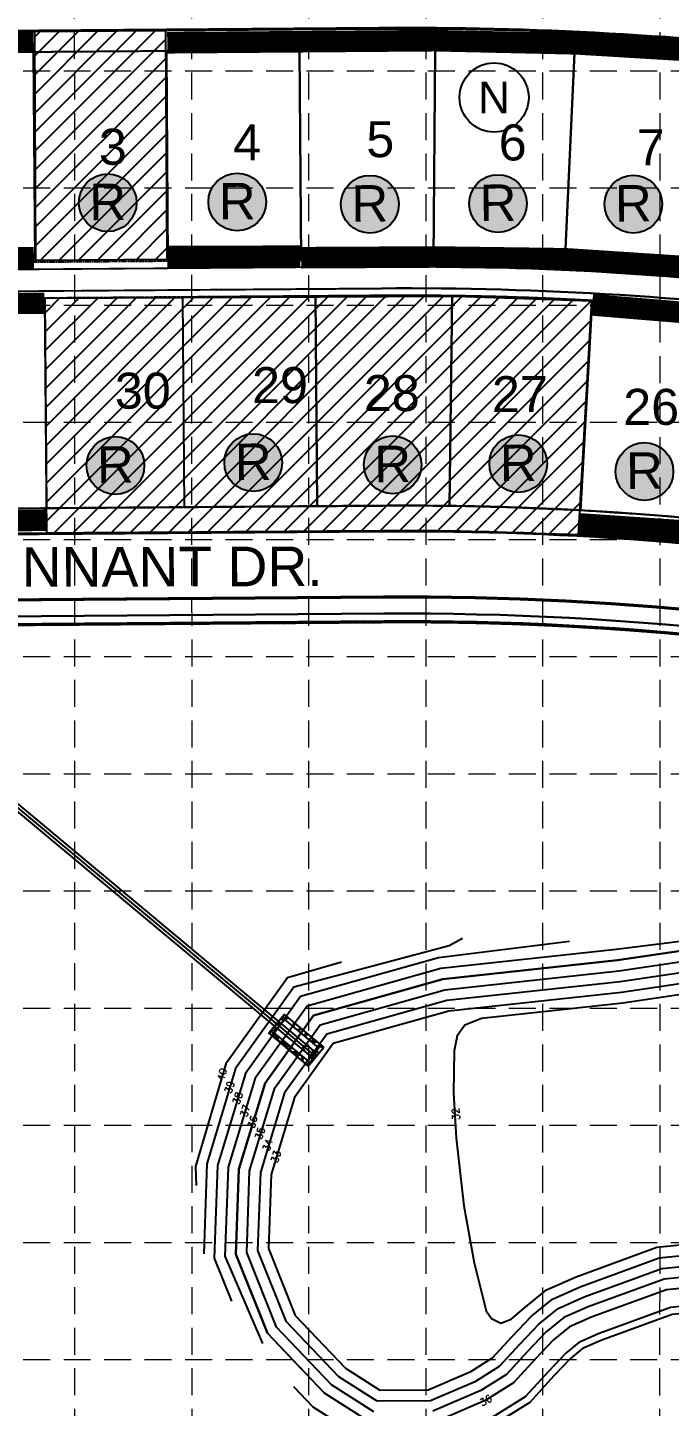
# Model space of a CAD drawing. Header units: inches. Extents: x 4451 to 7062, y 10245 to 14418.
# Drawn here: x 4949 to 5306, y 11850 to 12616 of the extents above; entities that cross this region are included whole.
import ezdxf
from ezdxf.enums import TextEntityAlignment as Align

# ---------------------------------------------------------------- set-up
doc = ezdxf.new("R2010")
doc.units = ezdxf.units.IN
doc.header["$MEASUREMENT"] = 0
doc.linetypes.add('HIDDEN', pattern=[0.375, 0.25, -0.125])
doc.linetypes.add('x14305pbs$0$PHANTOM', pattern=[2.5, 1.25, -0.25, 0.25, -0.25, 0.25, -0.25])
for name, color, linetype in [('BASE', 7, 'Continuous'), ('ERO-MAT', 84, 'Continuous'), ('grid', 9, 'HIDDEN'), ('newpond$0$p-cont', 7, 'Continuous'), ('newpond$0$p-cont5', 7, 'Continuous'), ('newpond$0$p-contxt', 7, 'Continuous'), ('newpond$0$P-CONTXT2', 7, 'Continuous'), ('P-HWALL', 7, 'Continuous'), ('P-STM', 7, 'Continuous'), ('p-stm-cl', 7, 'Continuous'), ('RIP-RAP', 7, 'Continuous'), ('SODDED LOT', 2, 'Continuous'), ('x14305pbs$0$LOT-LABEL', 1, 'Continuous'), ('x14305pbs$0$LOT-TXT', 1, 'Continuous'), ('x14305pbs$0$LOTS', 1, 'Continuous'), ('x14305pbs$0$p-BC', 1, 'Continuous'), ('x14305pbs$0$P-FC', 1, 'Continuous'), ('x14305pbs$0$p-swk', 1, 'Continuous'), ('x14305pbs$0$PARC', 1, 'Continuous'), ('x14305pbs$0$ROW', 1, 'x14305pbs$0$PHANTOM'), ('x14305pbs$0$STNAMES', 1, 'Continuous')]:
    doc.layers.add(name, color=color, linetype=linetype)
for name, color, linetype, plot in [('ERO-MAT-OL', 6, 'Continuous', False), ('x14305pbs$0$area-conc-alley', 30, 'Continuous', False), ('x14305pbs$0$area-sidewalk', 13, 'Continuous', False)]:
    doc.layers.add(name, color=color, linetype=linetype, plot=plot)
doc.styles.add('newpond$0$L100', font='simplex', dxfattribs={"height": 4})
doc.styles.add('ryland', font='ARIAL.TTF', dxfattribs={"height": 25})
doc.styles.get("Standard").update_dxf_attribs({"font": 'ARIAL.TTF'})

# ---------------------------------------------------------------- blocks, each defined once
blk = doc.blocks.new('RYLAND')
h = blk.add_hatch(color=81)
h.paths.add_polyline_path([(1.164, -1.048, 1), (-1.408, -1.048, 1)])
h.paths.add_polyline_path([(-1.348, -2.228), (1.104, -2.228), (1.104, 0.21), (-1.348, 0.21)], flags=25)
at = {"color": 5}
blk.add_circle((-0.122, -1.048), 1.286, dxfattribs=at)
at = {"layer": 'BASE', "color": 5, "style": 'ryland'}
blk.add_text('R', height=1.625, dxfattribs=at).set_placement((-0.122, -1.821), align=Align.CENTER)

msp = doc.modelspace()

# ---------------------------------------------------------------- hatches: boundary and pattern name
at = {"layer": 'RIP-RAP'}
h = msp.add_hatch(dxfattribs=at)
h.set_pattern_fill('GRAVEL', color=1, scale=10, angle=0.44108, style=0)
h.set_pattern_definition([(228.453876, (91.5399, -11.1431), (-79.30477785, -90.613198797), [1.34536, -133.19088]), (185.410776, (90.64764, -12.15), (119.919473896, 10.923395333), [2.30868, -228.55925]), (132.951476, (88.34925, -12.3677), (100.843741682, -109.227012606), [1.62788, -161.16032]), (267.714776, (84.4686, -14.89767), (8.460033024, 200.071057939), [2.10238, -208.13558]), (293.274776, (84.3848, -16.9984), (-50.922395705, 119.611499904), [2.06155, -204.09373]), (357.714776, (85.1994, -18.89216), (-200.071057939, 8.460033024), [2.10238, -208.13558]), (38.135276, (87.3001, -18.976), (-129.226406723, -100.99770153), [2.78029, -275.24849]), (72.696376, (89.48694, -17.2591), (68.304439827, 220.532315059), [2.62488, -259.86321]), (121.870676, (90.26767, -14.75302), (-80.998471492, 129.380245345), [2.1095, -208.84073]), (175.677476, (89.15384, -12.96155), (110.073730917, -9.152821993), [2.40832, -118.00763]), (222.838476, (86.75238, -12.78003), (-119.14972142, -110.920440445), [3.11448, -308.33375]), (139.255176, (94.3691, -14.9215), (-70.45984432, 59.45932425), [1.06301, -105.23844]), (171.910276, (93.5637, -14.22763), (130.15009448, -18.998726573), [2.02237, -200.21511]), (225.441076, (91.5615, -13.943), (0.0769816, -9.9997068), [1.41421, -12.72792]), (203.639676, (90.8523, -12.7485), (49.84455256, 20.38432831), [0.76158, -75.39615]), (292.242476, (90.1546, -13.0538), (-10.23064744, 29.92213226), [1.07703, -52.77462]), (31.404876, (90.5623, -14.0507), (29.84512801, 20.23037668), [1.74929, -56.56023]), (162.006176, (92.0553, -13.1392), (20.07639314, -9.8457246), [1.26491, -30.35787]), (16.830576, (84.35476, -13.0985), (99.7661148, 30.768853742), [1.772, -175.42845]), (70.787276, (86.05086, -12.5854), (-39.15197011, -110.30468772), [1.48661, -147.17408]), (293.639676, (92.0399, -11.1393), (-20.38432831, 49.84455256), [1.52315, -74.63458]), (344.051576, (92.65066, -12.5346), (-100.228002922, 29.229222585), [1.772, -175.42845]), (339.885076, (84.4025, -19.2983), (-50.15249966, 19.61445949), [1.7088, -83.73124]), (295.216176, (86.00706, -19.886), (-50.845237547, 109.61186768), [1.43178, -141.74643]), (67.242476, (92.2169, -21.1382), (19.61451294, 50.15247893), [1.52315, -74.63458]), (17.795076, (92.8061, -19.73363), (-129.68824239, -40.999519963), [1.67631, -165.95424]), (69.885076, (87.317, -21.1759), (-19.61445949, -50.15249966), [0.8544, -84.58564]), (101.750976, (91.6169, -21.1428), (-10.30760623, 39.9218409), [0.5099, -50.48029]), (166.404876, (91.513, -20.6436), (30.0760979, -9.7687396), [2.06155, -39.1695]), (186.450076, (89.50926, -20.159), (99.920052898, 10.769512253), [1.9105, -189.13923]), (304.131176, (90.5692, -14.9507), (-10.1536801, 19.9224213), [1.44222, -34.61329]), (353.598276, (91.3784, -16.1445), (170.148920044, -18.690801205), [2.51794, -249.27563]), (61.386476, (93.8806, -16.4253), (-39.45994421, -70.305855826), [1.02956, -101.92674]), (90.44108, (94.374, -15.521), (-10.076685, 9.922722), [0.6, -9.4]), (120.697476, (89.30696, -19.8606), (40.537634596, -69.6900246), [1.38924, -137.5352]), (48.453876, (88.59774, -18.666), (79.30477785, 90.613198797), [2.69072, -131.84552]), (0.44108, (90.382, -16.652), (9.922722, 10.076685), [2.6, -7.4]), (325.745876, (92.9822, -16.6322), (-100.535850918, 69.22819694), [1.58114, -156.53274]), (254.495676, (94.2891, -17.5221), (-9.6917764, -40.07579755), [1.45602, -71.34508]), (208.087076, (93.8999, -18.9252), (-189.224512136, -101.459762962), [2.37065, -234.69474]), (175.867176, (91.80842, -20.0413), (-130.073134664, 8.998891625), [2.50799, -248.29074])])
h.paths.add_polyline_path([(5113.59, 12049.31), (5091.65, 12067.51), (5083.03, 12057.12), (5104.97, 12038.92)])
h.paths.add_polyline_path([(5110.77, 12049.05), (5091.91, 12064.69), (5085.85, 12057.38), (5104.71, 12041.74)], flags=16)

# ---------------------------------------------------------------- linework, layer by layer
at = {"layer": 'ERO-MAT', "const_width": 12}
for points in [[(4878.49, 12606.84), (4952.17, 12608.16)], [(5026.52, 12607.5), (5175.33, 12608.66), (5254.14, 12606.9), (5331.87, 12602.21), (5407.76, 12593.72), (5483.99, 12582.84)], [(4879.34, 12487.54), (4952.39, 12488)], [(5026.59, 12488.68), (5100.56, 12488.91)], [(5101.01, 12488.06), (5174.86, 12488.45), (5247.71, 12487.46), (5320.61, 12482.67), (5392.51, 12474.79), (5465.09, 12464.67)], [(4882.59, 12462.85), (4958.26, 12462.7)], [(5262.75, 12461.84), (5339.98, 12455.42)], [(4882.68, 12341.69), (4959.72, 12342.16)], [(5255.83, 12340.13), (5328.06, 12335.24)]]:
    msp.add_lwpolyline(points, dxfattribs=at)
at = {"layer": 'ERO-MAT-OL', "color": 7, "flags": 128}
for points in [[(4780.42, 12663.96), (4778.7, 12887.95, -0.414214), (4798.05, 12907.6), (5136.71, 12910.21, -0.05484), (5688.57, 12853.8, 0.052995), (5943.66, 12826.77), (6000.39, 12826.79, -0.414214), (6019.9, 12807.3), (6019.98, 12557.32, -0.416622), (6000.33, 12537.82, -0.059153), (5656.48, 12581.39, 0.063062), (5144.15, 12642.26, 0.000489), (4805.11, 12639.65, 0.001829), (4805.02, 12651.15), (5144.06, 12653.76, -0.063062), (5659.26, 12592.55, 0.060541), (6008.49, 12549.27), (6008.4, 12815.29), (5943.67, 12815.27, -0.052995), (5686.16, 12842.55, 0.05484), (5136.8, 12898.71), (4790.13, 12896.04), (4791.92, 12664.05), (4780.42, 12663.96)], [(4805.41, 12601.32), (4805.32, 12612.65), (5144.36, 12615.26, -0.063062), (5649.96, 12555.19, 0.059243), (6000.65, 12510.81, -0.411914), (6020.01, 12491.32), (6020.05, 12374.86, -0.340544), (6008.54, 12359.92), (6008.5, 12499.27, -0.054559), (5682.32, 12535.72, -0.005985), (5647.17, 12544.03, 0.063062), (5144.44, 12603.76), (4805.41, 12601.32)], [(6008.56, 12342.21), (6008.56, 12342.21, -0.002375), (6008.65, 12344.93, -0.07934), (6008.65, 12344.93, -0.065478), (6008.65, 12344.93, -0.088297), (6008.65, 12344.93, 0.053705), (6008.65, 12344.93), (6008.65, 12344.93, -0.338008), (6020.06, 12329.98), (6020.11, 12194.3, -0.444557), (5998.62, 12174.9, -0.062335), (5761.07, 12229.68, 0.089956), (5146.5, 12336.27, -0.000671), (4813.46, 12334.15, -0.997318), (4813.36, 12347.7), (5146.4, 12350.27, -0.089956), (5765.89, 12242.83, 0.064568), (6008.61, 12187.99), (6008.56, 12342.21, -0.057215), (6008.56, 12342.21, 0.058085), (6008.56, 12342.21), (6008.56, 12342.21)]]:
    msp.add_lwpolyline(points, format="xyb", dxfattribs=at)
msp.add_lwpolyline([(5548.35, 12254.64, -0.434346), (5555.54, 12243.7), (5554.36, 12238.84, 0.060656), (5146.9, 12285.27), (4813.86, 12282.71), (4813.75, 12296.71), (5146.79, 12299.27, -0.05926)], format="xyb", close=True, dxfattribs=at)
at = {"layer": 'grid', "color": 252, "linetype": 'HIDDEN', "lineweight": 0, "ltscale": 60}
for p, q in [((4975.26, 10573.48), (4974.91, 14347.39)), ((5040.6, 10573.47), (5039.94, 14347.44)), ((5105.2, 10573.45), (5105.21, 14347.41)), ((5170.49, 10573.44), (5170.42, 14347.39)), ((5235.2, 10573.43), (5235.33, 14347.38)), ((5300.33, 10573.42), (5300.72, 14347.3)), ((4518.96, 12591.98), (6993.2, 12591.98)), ((4518.96, 12526.87), (6993.2, 12526.87)), ((4518.96, 12461.76), (6993.2, 12461.76)), ((4518.96, 12396.65), (6993.2, 12396.65)), ((4518.96, 12331.54), (6993.2, 12331.54)), ((4518.96, 12266.43), (6993.2, 12266.43)), ((4518.96, 12201.31), (6993.2, 12201.31)), ((4518.96, 12136.2), (6993.2, 12136.2)), ((4518.96, 12071.09), (6993.2, 12071.09)), ((4518.96, 12005.98), (6993.2, 12005.98)), ((4518.96, 11940.87), (6993.2, 11940.87)), ((4518.96, 11875.76), (6993.2, 11875.76))]:
    msp.add_line(p, q, dxfattribs=at)
at = {"layer": 'newpond$0$p-cont', "color": 5, "flags": 128}
for points, elevation in [([(5190.71, 12109.72), (5183.34, 12105.73), (5096.95, 12082.65), (5064.55, 12037.51), (5048.46, 11984.65), (5046.89, 11934.61)], 539), ([(5250.19, 12108.13), (5177.4, 12099.04), (5100.6, 12077.45), (5070, 12034.82), (5054.43, 11983.66), (5052.58, 11932.17), (5062.17, 11908.32)], 538), ([(5313.2, 12108.26), (5276.04, 12103.61), (5178.54, 12093.13), (5104.25, 12072.24), (5075.46, 12032.12), (5060.4, 11982.66), (5058.62, 11933.22), (5079.44, 11884.74)], 537), ([(5433.04, 12107.77), (5423.58, 12107.35), (5370.92, 12106.94), (5319.6, 12103.98), (5276.8, 12097.66), (5179.68, 12087.22), (5107.9, 12067.03), (5080.91, 12029.43), (5066.36, 11981.66), (5064.67, 11934.27), (5082.18, 11890.44), (5101.42, 11870.31)], 536), ([(5139.62, 11840.76), (5114.04, 11857.09), (5082.18, 11890.44), (5064.67, 11934.27), (5066.36, 11981.66), (5080.91, 12029.43), (5107.9, 12067.03), (5179.68, 12087.22), (5276.8, 12097.66), (5319.6, 12103.98)], 535), ([(5123.46, 12096.65), (5093.3, 12087.86), (5059.1, 12040.21), (5042.19, 11983.06), (5042.58, 11972.49)], 540), ([(5320.82, 12092.03), (5278.32, 12085.75), (5181.96, 12075.39), (5115.19, 12056.62), (5091.81, 12024.04), (5078.3, 11979.66), (5076.75, 11936.38), (5092.46, 11897.05), (5121.72, 11866.42), (5143.08, 11852.79), (5172.94, 11853.02), (5198.11, 11863.88), (5211.31, 11872.14), (5222.49, 11884.42), (5233.08, 11895.55), (5243.78, 11904.24), (5258.34, 11910.68), (5301.4, 11926.38), (5349.58, 11931.2)], 534), ([(5321.44, 12086.06), (5279.08, 12079.8), (5183.1, 12069.48), (5118.84, 12051.41), (5097.26, 12021.34), (5084.27, 11978.67), (5082.79, 11937.43), (5097.6, 11900.36), (5125.56, 11871.09), (5144.81, 11858.8), (5171.68, 11859.01), (5195.31, 11869.21), (5207.43, 11876.79), (5218.09, 11888.5), (5228.99, 11899.97), (5240.62, 11909.4), (5256.1, 11916.25), (5300.05, 11932.28), (5350.07, 11937.28)], 533), ([(5322.05, 12080.08), (5279.84, 12073.85), (5201.16, 12065.39), (5191.94, 12061.67), (5187.62, 12055.63), (5186.05, 12047.43), (5185.75, 12023.99), (5187.11, 11998.77), (5191.43, 11961.22), (5197.25, 11929.54), (5203.75, 11902.87), (5206.76, 11898.66), (5212, 11896.09), (5217.81, 11898.27), (5224.91, 11904.38), (5237.46, 11914.57), (5253.85, 11921.81), (5298.71, 11938.17), (5350.56, 11943.36)], 532), ([(5643.58, 11974.01), (5613.27, 11940.64), (5565.77, 11916.46), (5490.63, 11897.73), (5416.26, 11901.04), (5348.6, 11919.05), (5304.1, 11914.59), (5262.83, 11899.54), (5250.1, 11893.91), (5241.24, 11886.72), (5231.27, 11876.24), (5219.08, 11862.84), (5203.7, 11853.23), (5175.46, 11841.04)], 535), ([(5650.64, 11966.92), (5619.44, 11932.56), (5569.29, 11907.03), (5491.64, 11887.68), (5414.73, 11891.09), (5347.79, 11908.91), (5306.34, 11904.77), (5266.57, 11890.26), (5255.36, 11885.31), (5248.04, 11879.37), (5238.6, 11869.43), (5225.55, 11855.09), (5208.36, 11844.35), (5177.57, 11831.05), (5136.73, 11830.74), (5107.65, 11849.31), (5096.85, 11860.61)], 535)]:
    msp.add_lwpolyline(points, dxfattribs=dict(at, elevation=elevation))
at = {"layer": 'newpond$0$p-cont5', "color": 5, "elevation": 535, "flags": 128}
for points in [[(5141.35, 11846.78), (5117.88, 11861.75), (5087.32, 11893.75), (5070.71, 11935.32), (5072.33, 11980.66), (5086.36, 12026.73), (5111.55, 12061.83), (5180.82, 12081.31), (5277.56, 12091.71), (5320.21, 12098.01), (5371.12, 12100.94), (5423.74, 12101.35), (5468.71, 12103.39), (5523.79, 12115.68), (5579.76, 12122.89), (5621.38, 12118.13), (5666.42, 12112.87), (5711.21, 12089.92), (5718.12, 12062.37)], [(5692.48, 12000.05), (5666.03, 11976.93), (5624.98, 11932.71), (5621.91, 11929.33), (5570.7, 11903.26), (5492.05, 11883.65), (5414.12, 11887.12), (5347.46, 11904.86), (5307.24, 11900.84), (5268.06, 11886.55), (5257.47, 11881.86), (5250.76, 11876.42), (5241.53, 11866.71), (5228.13, 11851.99), (5210.22, 11840.79), (5178.41, 11827.06), (5135.58, 11826.73), (5117.2, 11838.46)], [(5639.35, 11978.27), (5609.57, 11945.49), (5563.65, 11922.12), (5490.03, 11903.76), (5417.17, 11907), (5349.09, 11925.12), (5302.75, 11920.49), (5260.58, 11905.11), (5246.94, 11899.08), (5237.16, 11891.14), (5226.88, 11880.33), (5215.2, 11867.49), (5200.9, 11858.55), (5174.2, 11847.03)]]:
    msp.add_lwpolyline(points, dxfattribs=at)
at = {"layer": 'P-HWALL', "color": 1, "flags": 128}
for points in [[(5113.59, 12049.31), (5091.65, 12067.51), (5083.03, 12057.12), (5104.97, 12038.92)], [(5110.77, 12049.05), (5091.91, 12064.69), (5085.85, 12057.38), (5104.71, 12041.74)]]:
    msp.add_lwpolyline(points, close=True, dxfattribs=at)
at = {"layer": 'P-HWALL'}
msp.add_ellipse((5105.04, 12047.55), major_axis=(-2.67, 2.26), ratio=0.503411, dxfattribs=at)
at = {"layer": 'P-STM', "color": 5}
for p, q in [((4808.92, 12292.19), (5106.58, 12044)), ((4811.17, 12294.87), (5108.81, 12046.69))]:
    msp.add_line(p, q, dxfattribs=at)
at = {"layer": 'p-stm-cl', "color": 5}
msp.add_line((4810.05, 12293.53), (5107.7, 12045.35), dxfattribs=at)
at = {"layer": 'SODDED LOT'}
for p, q in [((4952.7, 12610.66), (4956.18, 12614.15)), ((4952.75, 12600.11), (4966.78, 12614.14)), ((4952.81, 12589.56), (4977.38, 12614.13)), ((4952.86, 12579.01), (4987.98, 12614.12)), ((4952.92, 12568.46), (4998.58, 12614.12)), ((4952.97, 12557.91), (5009.18, 12614.11)), ((4953.03, 12547.36), (5019.77, 12614.1)), ((4953.09, 12536.81), (5025.83, 12609.55)), ((4953.14, 12526.26), (5025.89, 12599)), ((4953.2, 12515.7), (5025.94, 12588.45)), ((4953.25, 12505.15), (5026, 12577.9)), ((4953.31, 12494.6), (5026.06, 12567.35)), ((4956.04, 12486.73), (5026.11, 12556.8)), ((4966.73, 12486.81), (5026.17, 12546.25)), ((4977.42, 12486.89), (5026.22, 12535.7)), ((4988.11, 12486.98), (5026.28, 12525.15)), ((4998.8, 12487.06), (5026.33, 12514.59)), ((5009.49, 12487.14), (5026.39, 12504.04)), ((5020.18, 12487.22), (5026.45, 12493.49)), ((4958.92, 12415.36), (5009.31, 12465.75)), ((4959.01, 12404.84), (5019.97, 12465.8)), ((4959.09, 12394.31), (5030.62, 12465.85)), ((4959.17, 12383.79), (5041.28, 12465.9)), ((4959.25, 12373.26), (5051.94, 12465.96)), ((4959.33, 12362.74), (5062.6, 12466.01)), ((4959.41, 12352.21), (5073.26, 12466.06)), ((4959.49, 12341.69), (5083.92, 12466.11)), ((4963.3, 12334.89), (5094.57, 12466.16)), ((4973.97, 12334.96), (5105.23, 12466.21)), ((4984.65, 12335.03), (5115.89, 12466.27)), ((4995.33, 12335.1), (5126.55, 12466.32)), ((5006, 12335.17), (5137.21, 12466.37)), ((5016.68, 12335.24), (5147.87, 12466.42)), ((5027.36, 12335.31), (5158.52, 12466.47)), ((5038.03, 12335.38), (5169.18, 12466.52)), ((5048.71, 12335.45), (5179.84, 12466.58)), ((5059.39, 12335.52), (5190.38, 12466.5)), ((5070.07, 12335.59), (5200.63, 12466.16)), ((5080.74, 12335.66), (5210.89, 12465.81)), ((4958.6, 12457.47), (4966.67, 12465.54)), ((4958.68, 12446.94), (4977.33, 12465.59)), ((4958.76, 12436.42), (4987.99, 12465.64)), ((4958.84, 12425.89), (4998.65, 12465.7)), ((5091.42, 12335.73), (5221.15, 12465.46)), ((5102.1, 12335.8), (5231.41, 12465.11)), ((5112.77, 12335.87), (5241.66, 12464.76)), ((5123.45, 12335.94), (5251.92, 12464.41)), ((5134.13, 12336.01), (5262.18, 12464.06)), ((5144.8, 12336.08), (5261.76, 12453.04)), ((5155.48, 12336.15), (5261.13, 12441.8)), ((5166.16, 12336.22), (5260.49, 12430.56)), ((5176.83, 12336.29), (5259.86, 12419.31)), ((5187.36, 12336.21), (5259.22, 12408.07)), ((5197.65, 12335.89), (5258.59, 12396.83)), ((5207.94, 12335.57), (5257.95, 12385.59)), ((5218.22, 12335.25), (5257.32, 12374.35)), ((5228.51, 12334.93), (5256.69, 12363.11)), ((5238.8, 12334.61), (5256.05, 12351.87)), ((5249.08, 12334.29), (5255.42, 12340.63))]:
    msp.add_line(p, q, dxfattribs=at)
at = {"layer": 'SODDED LOT', "color": 2, "flags": 128}
for points in [[(4952.68, 12614.15), (4953.35, 12486.71), (5026.48, 12487.27), (5025.81, 12614.1)], [(4959.55, 12334.86), (4958.54, 12465.5), (5187.22, 12466.61), (5262.38, 12464.05), (5255.05, 12334.11), (5183.47, 12336.33)]]:
    msp.add_lwpolyline(points, close=True, dxfattribs=at)
at = {"layer": 'x14305pbs$0$area-conc-alley', "color": 7, "flags": 128}
msp.add_lwpolyline([(4781.71, 12496.72), (4782.05, 12451.72, -0.394003), (4796.43, 12467.33), (4817.43, 12468.49), (5145.73, 12471.02, -0.070548), (5669.57, 12400.84, 0.053375), (5986.08, 12347.37), (6006.08, 12345.4, -0.385662), (6020.06, 12329.98), (6020.05, 12374.86, -0.417648), (6004.37, 12359.35), (5984.37, 12359.58, -0.053169), (5672.82, 12412.4, 0.070548), (5145.63, 12483.02), (4817.33, 12480.49), (4797.33, 12481.34, -0.385242), (4781.71, 12496.72, -1.39482)], format="xyb", dxfattribs=at)
at = {"layer": 'x14305pbs$0$area-sidewalk', "color": 7, "flags": 128}
msp.add_lwpolyline([(4813.82, 12287.71), (4813.85, 12283.71), (5146.89, 12286.27, -0.060731), (5555.09, 12239.69), (5556.03, 12243.58, 0.060733), (5146.86, 12290.27), (4813.82, 12287.71)], format="xyb", dxfattribs=at)
at = {"layer": 'x14305pbs$0$LOT-LABEL', "color": 7}
msp.add_circle((5208.24, 12577.08), 19.23, dxfattribs=at)
at = {"layer": 'x14305pbs$0$LOTS', "color": 7}
for p, q in [((5174.53, 12487.02), (5175.42, 12603.76)), ((4952.04, 12602.28), (4952.94, 12485.53)), ((5026.04, 12602.85), (5026.94, 12486.1)), ((5100.04, 12603.42), (5100.93, 12486.67)), ((5247.48, 12485.07), (5252.86, 12601.68)), ((5035.04, 12466.17), (5035.94, 12349.42)), ((5109.04, 12466.73), (5109.94, 12349.99)), ((5183.4, 12350.17), (5184.95, 12466.91)), ((4958.54, 12465.58), (4959.44, 12348.83)), ((5256.28, 12347.69), (5262.67, 12464.28))]:
    msp.add_line(p, q, dxfattribs=at)
at = {"layer": 'x14305pbs$0$p-BC', "color": 7}
for p, q in [((5144.36, 12615.26), (4800.32, 12612.61)), ((5145.63, 12483.02), (4817.33, 12480.49)), ((5145.73, 12471.02), (4817.43, 12468.49)), ((5146.5, 12336.27), (4808.02, 12333.66)), ((5146.79, 12299.27), (4808.3, 12296.66))]:
    msp.add_line(p, q, dxfattribs=at)
for centre, radius, start in [((5159.96, 10588.82), 2053.5, 76.00744), ((5159.96, 10588.82), 2026.5, 76.00744), ((5160.22, 10588.82), 1894.25, 74.29941), ((5160.22, 10588.82), 1882.25, 74.29941), ((5159.96, 10588.82), 1747.5, 69.88008), ((5159.96, 10588.82), 1710.5, 76.87557)]:
    msp.add_arc(centre, radius, start, 90.44108, dxfattribs=at)
at = {"layer": 'x14305pbs$0$P-FC', "color": 7}
for p, q in [((5144.35, 12615.76), (4800.31, 12613.11)), ((5146.51, 12335.77), (4808.02, 12333.16)), ((5146.78, 12299.77), (4808.3, 12297.16))]:
    msp.add_line(p, q, dxfattribs=at)
for radius, start in [(2053, 76.00744), (2027, 76.00744), (1747, 69.88008), (1711, 76.87557)]:
    msp.add_arc((5159.96, 10588.82), radius, start, 90.44108, dxfattribs=at)
at = {"layer": 'x14305pbs$0$p-swk', "color": 7, "flags": 128}
for points in [[(4813.82, 12287.71), (5146.86, 12290.27, -0.060733), (5556.03, 12243.58, -0.060659)], [(4813.85, 12283.71), (5146.89, 12286.27, -0.060731), (5555.09, 12239.69, -0.060657)]]:
    msp.add_lwpolyline(points, format="xyb", dxfattribs=at)
at = {"layer": 'x14305pbs$0$PARC', "color": 7, "flags": 128}
for points in [[(5175.42, 12603.76, 0.003844), (5144.44, 12603.76), (5100.04, 12603.42), (5100.93, 12486.67), (5145.6, 12487.02, -0.003809), (5174.53, 12487.02)], [(5252.86, 12601.68, 0.009612), (5175.42, 12603.76), (5174.53, 12487.02, -0.009612), (5247.48, 12485.07)], [(5330.16, 12596.62, 0.009612), (5252.86, 12601.68), (5247.48, 12485.07, -0.009612), (5320.3, 12480.31)], [(5184.95, 12466.91, 0.005217), (5145.76, 12467.02), (5109.04, 12466.73), (5109.94, 12349.99), (5146.4, 12350.27, -0.005252), (5183.4, 12350.17)], [(5262.67, 12464.28, 0.010351), (5184.95, 12466.91), (5183.4, 12350.17, -0.010351), (5256.28, 12347.69)], [(5340.2, 12458.43, 0.010351), (5262.67, 12464.28), (5256.28, 12347.69, -0.010351), (5329, 12342.19)]]:
    msp.add_lwpolyline(points, format="xyb", close=True, dxfattribs=at)
for points in [[(5100.04, 12603.42), (5026.04, 12602.85), (5026.94, 12486.1), (5100.93, 12486.67)], [(5109.04, 12466.73), (5035.04, 12466.17), (5035.94, 12349.42), (5109.94, 12349.99)]]:
    msp.add_lwpolyline(points, close=True, dxfattribs=at)
msp.add_lwpolyline([(6173.67, 12011.94), (6173.63, 12118.81), (6099.04, 12118.78, -0.088101), (5743.53, 12181.79, 0.089956), (5146.9, 12285.27), (4944.85, 12283.72), (4886.42, 12283.27)], format="xyb", dxfattribs=at)
at = {"layer": 'x14305pbs$0$ROW', "color": 7}
for p, q in [((5144.44, 12603.76), (4805.4, 12601.15)), ((5145.6, 12487.02), (4793.3, 12484.3)), ((5145.76, 12467.02), (4793.46, 12464.31)), ((5146.4, 12350.27), (4813.36, 12347.7)), ((5146.9, 12285.27), (4813.86, 12282.71))]:
    msp.add_line(p, q, dxfattribs=at)
for centre, radius, start in [((5159.96, 10588.82), 2065, 76.00744), ((5159.96, 10588.82), 2015, 76.00744), ((5160.22, 10588.82), 1898.25, 74.29941), ((5160.22, 10588.82), 1878.25, 74.29941), ((5159.96, 10588.82), 1761.5, 69.88008), ((5159.96, 10588.82), 1696.5, 69.88008)]:
    msp.add_arc(centre, radius, start, 90.44108, dxfattribs=at)

# ---------------------------------------------------------------- block references
at = {"xscale": 12.48126430206556, "yscale": 12.48126430206503, "zscale": 12.48126430206547, "rotation": 0.4410760963205938}
for p in [(4994.87, 12531.71), (5066.87, 12532.11), (5211.83, 12531.23), (5140.59, 12530.86), (5287.06, 12530.88), (5075.75, 12387.29), (5153.26, 12386.04), (5223.09, 12386.72), (4999.14, 12385.68), (5293.23, 12382.34)]:
    msp.add_blockref('RYLAND', p, dxfattribs=at)

# ---------------------------------------------------------------- texts
at = {"layer": 'newpond$0$p-contxt', "style": 'newpond$0$L100'}
msp.add_text('36', height=4, rotation=28.80634, dxfattribs=at).set_placement((5203.63, 11853.1), align=Align.MIDDLE)
msp.add_text('36', height=4, rotation=28.80634, dxfattribs=at).set_placement((5203.63, 11853.1), align=Align.MIDDLE)
at = {"layer": 'newpond$0$P-CONTXT2', "style": 'newpond$0$L100'}
for s, rotation, p in [('40', 72.92121, (5056.94, 12034.24)), ('39', 72.92121, (5061.16, 12027.15)), ('38', 72.92121, (5065.63, 12021.03)), ('37', 72.92121, (5069.89, 12014.02)), ('32', 94.64536, (5186.99, 12012.2)), ('36', 72.92121, (5073.96, 12007.81)), ('35', 72.92121, (5078.05, 12001.57)), ('34', 72.92121, (5082.3, 11995.05)), ('33', 72.92121, (5086.93, 11988.6))]:
    msp.add_text(s, height=4, rotation=rotation, dxfattribs=at).set_placement(p, align=Align.MIDDLE)
at = {"layer": 'x14305pbs$0$LOT-LABEL', "color": 7}
msp.add_text('N', height=17.5, dxfattribs=at).set_placement((5208.24, 12577.08), align=Align.MIDDLE)
at = {"layer": 'x14305pbs$0$LOT-TXT', "color": 7}
for s, p in [('3', (4988.52, 12539.72)), ('4', (5063.17, 12542.13)), ('5', (5137.21, 12543.93)), ('6', (5210.8, 12542.11)), ('7', (5287.46, 12539.44)), ('29', (5073.69, 12407.27)), ('30', (4997.4, 12404.18))]:
    msp.add_text(s, height=20, dxfattribs=at).set_placement(p)
for s, p in [('28', (5151.36, 12412.85)), ('27', (5222.59, 12412.39)), ('26', (5295.56, 12405.18))]:
    msp.add_text(s, height=20, dxfattribs=at).set_placement(p, align=Align.MIDDLE)
at = {"layer": 'x14305pbs$0$STNAMES', "color": 7}
msp.add_text('HINNANT DR.', height=22, rotation=0.15271, dxfattribs=at).set_placement((4914.93, 12305.09))

doc.saveas('drawing.dxf')
